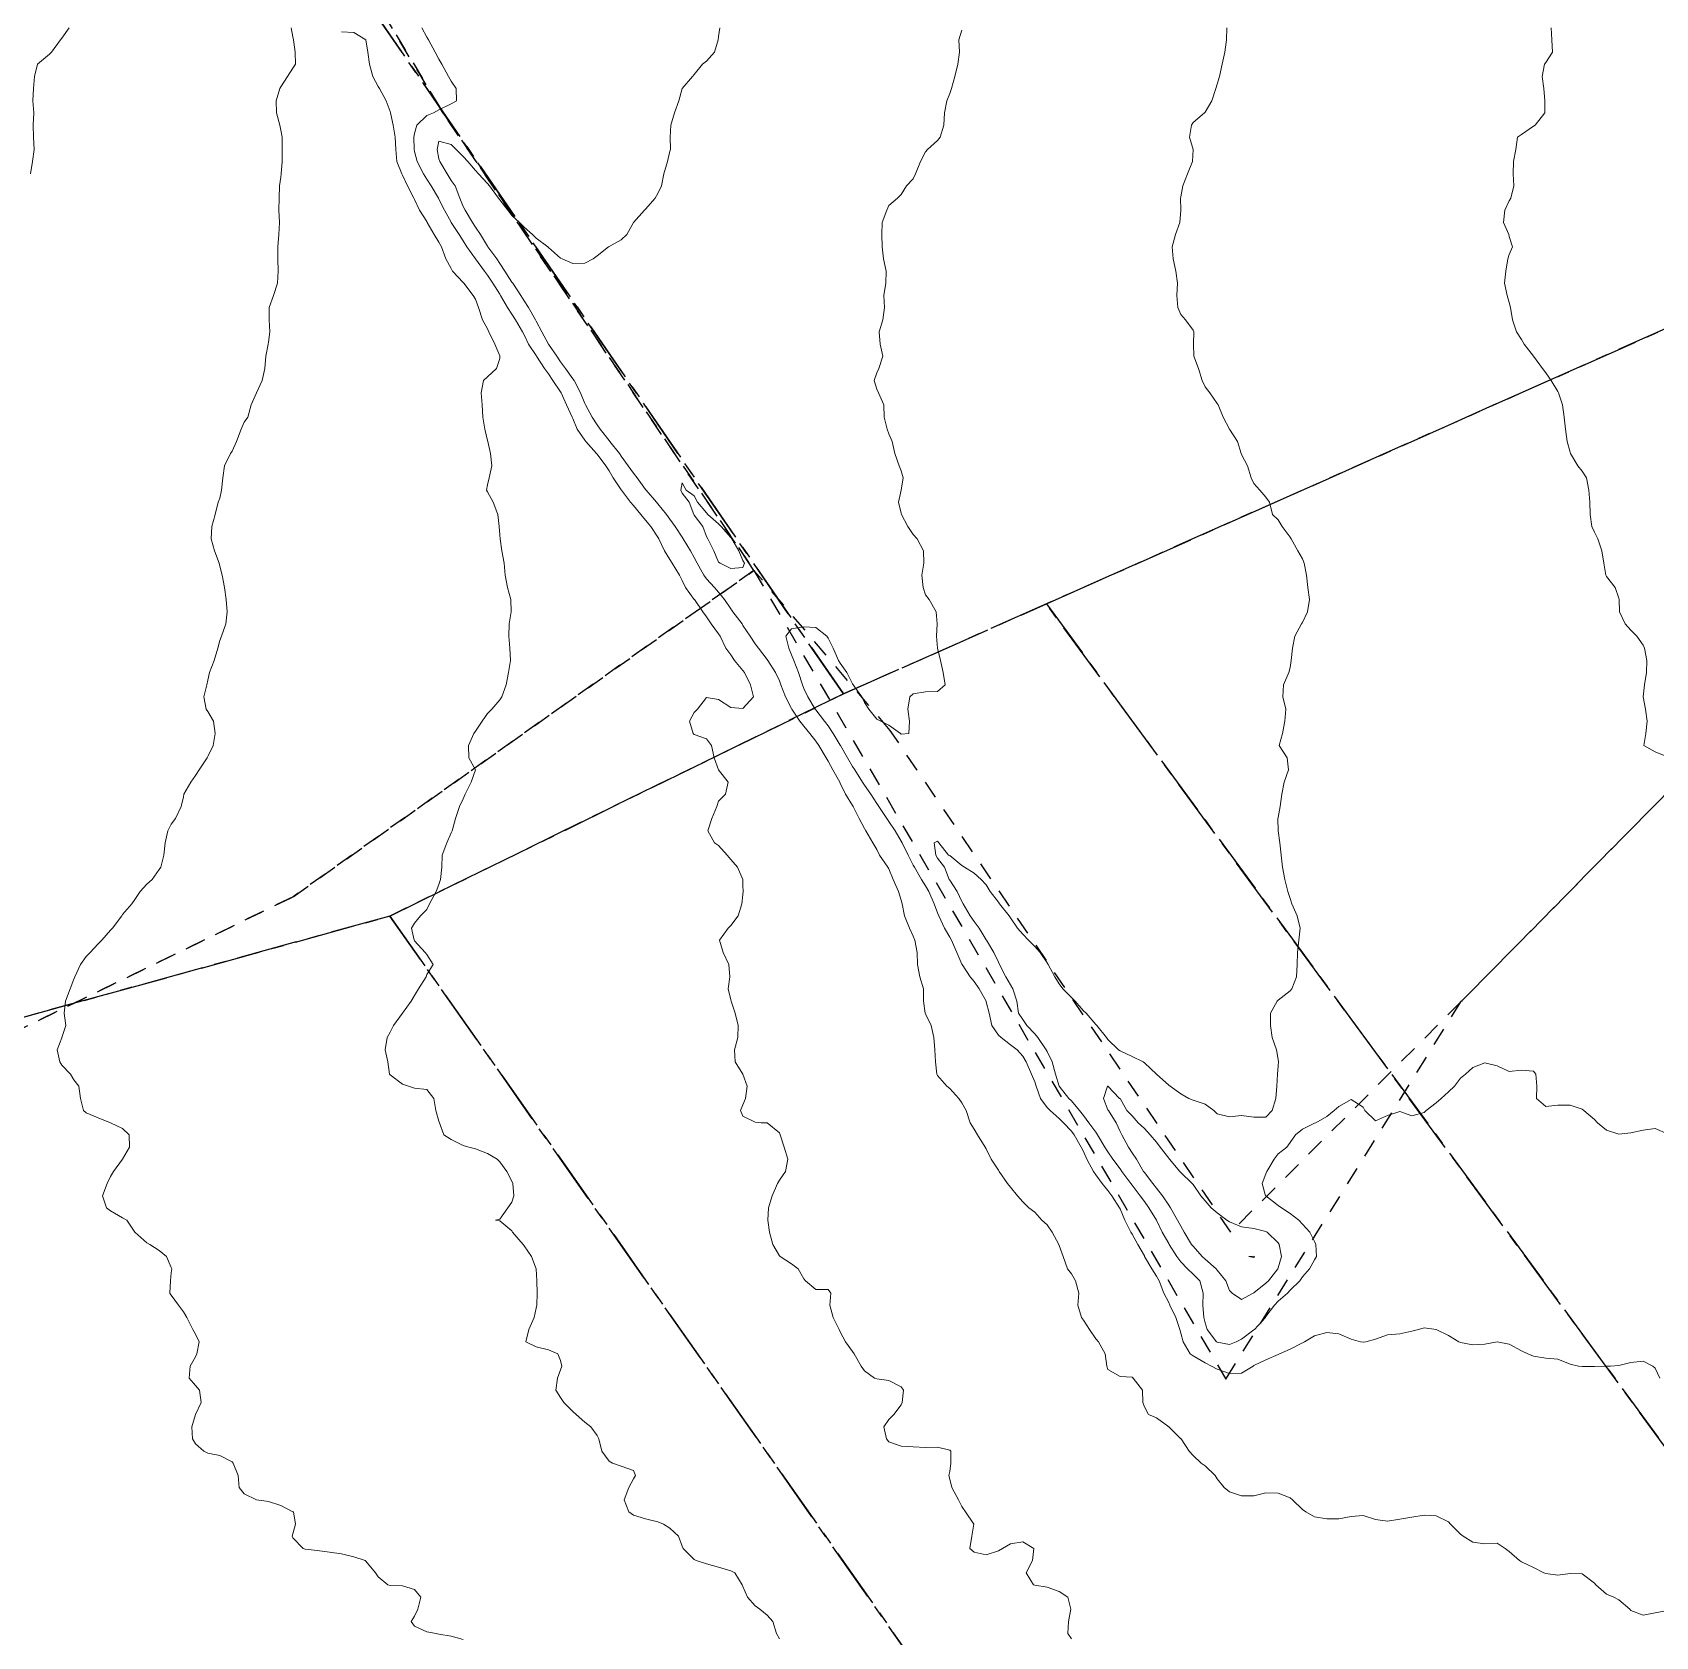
# Model space of a CAD drawing. Header units: centimetres. Extents: x 0 to 642158, y -847 to 649707.
# Drawn here: x 616796 to 616862.8, y 620392.6 to 620458.6 of the extents above; entities that cross this region are included whole.
import ezdxf

# ---------------------------------------------------------------- set-up
doc = ezdxf.new("R2010")
doc.units = ezdxf.units.CM
doc.header["$MEASUREMENT"] = 0
doc.linetypes.add('CENTERX2', pattern=[4, 2.5, -0.5, 0.5, -0.5])
doc.linetypes.add('JIS_02_0.7', pattern=[1.35, 0.75, -0.6])
doc.layers.add('SPW_parcellaire cadastral', color=7, linetype='CENTERX2', lineweight=25, true_color=0xff0542)
doc.layers.add('WAL_parcellaire agricole', color=7, linetype='JIS_02_0.7', lineweight=25)
doc.layers.add('WAL_topographie 0.5', color=253, linetype='Continuous', lineweight=20)

msp = doc.modelspace()

# ---------------------------------------------------------------- linework, layer by layer
at = {"layer": 'SPW_parcellaire cadastral'}
for points in [[(616773.721, 620512.284), (616777.515, 620514.662), (616839.795, 620553.412), (616903.735, 620464.407), (616837.722, 620435.072), (616829.378, 620431.374), (616784.98, 620495.889), (616773.721, 620512.284)], [(616764.436, 620409.464), (616718.631, 620473.946), (616738.958, 620488.505), (616727.015, 620505.508), (616706.721, 620490.909), (616694.46, 620508.382), (616685.388, 620521.293), (616681.328, 620527.07), (616709.995, 620543.342), (616712.415, 620539.929), (616718.6, 620531.181), (616727.26, 620518.928), (616736.384, 620525.566), (616741.161, 620518.765), (616736.728, 620515.693), (616741.854, 620508.295), (616747.786, 620512.551), (616765.021, 620487.87), (616775.953, 620495.388), (616784.98, 620495.889), (616829.378, 620431.374), (616810.738, 620422.244), (616764.436, 620409.464)], [(616972.658, 620425.672), (616882.528, 620374.041), (616837.722, 620435.072), (616903.735, 620464.407), (616930.967, 620476.617), (616972.658, 620425.672)], [(616880.969, 620322.264), (616810.738, 620422.244), (616829.378, 620431.374), (616837.722, 620435.072), (616882.528, 620374.041), (616928.003, 620312.33), (616908.788, 620297.285), (616901.931, 620292.499), (616896.219, 620300.609), (616889.06, 620310.775), (616884.797, 620316.826), (616880.969, 620322.264)], [(616764.436, 620409.464), (616810.738, 620422.244), (616880.969, 620322.264), (616751.311, 620239.975), (616733.186, 620281.264), (616720.278, 620308.474), (616683.174, 620386.893), (616764.436, 620409.464)]]:
    msp.add_lwpolyline(points, dxfattribs=at)
at = {"layer": 'WAL_parcellaire agricole'}
for points in [[(616742.662, 620562.615), (616805.407, 620601.247), (616844.413, 620546.627), (616853.289, 620535.378), (616904.922, 620465.135), (616888.924, 620453.383), (616854.762, 620418.713), (616845.304, 620409.253), (616831.302, 620429.876), (616825.702, 620436.451), (616812.924, 620455.249), (616810.299, 620459.624), (616795.671, 620482.872), (616790.42, 620491.621), (616761.665, 620534.117), (616742.662, 620562.615)], [(616795.671, 620482.872), (616810.299, 620459.624), (616812.924, 620455.249), (616825.702, 620436.451), (616806.761, 620423.04), (616765.931, 620403.202)], [(616765.931, 620403.202), (616806.761, 620423.04), (616825.702, 620436.451), (616845.097, 620403.212), (616854.762, 620418.713), (616888.924, 620453.383), (616904.922, 620465.135)]]:
    msp.add_lwpolyline(points, dxfattribs=at)
at = {"layer": 'WAL_topographie 0.5'}
for points in [[(616797.554, 620458.75), (616797.25, 620458.325), (616797.2, 620458.25), (616796.83, 620457.75), (616796.75, 620457.667), (616796.25, 620457.25), (616796.25, 620457.25), (616796.122, 620456.75), (616796.083, 620456.25), (616796.064, 620455.75), (616796.105, 620455.25), (616796.074, 620454.75), (616796.079, 620454.25), (616796.114, 620453.75), (616796.05, 620453.25), (616795.96, 620452.75)], [(616806.674, 620458.75), (616806.75, 620458.379), (616806.77, 620458.25), (616806.847, 620457.75), (616806.862, 620457.25), (616806.75, 620457.088), (616806.529, 620456.75), (616806.25, 620456.325), (616806.214, 620456.25), (616806.064, 620455.75), (616806.073, 620455.25), (616806.214, 620454.75), (616806.25, 620454.55), (616806.306, 620454.25), (616806.306, 620453.75), (616806.313, 620453.25), (616806.269, 620452.75), (616806.25, 620452.607), (616806.199, 620452.25), (616806.189, 620451.75), (616806.177, 620451.25), (616806.194, 620450.75), (616806.175, 620450.25), (616806.123, 620449.75), (616806.125, 620449.25), (616806.147, 620448.75), (616806.119, 620448.25), (616805.955, 620447.75), (616805.773, 620447.25), (616805.772, 620446.75), (616805.801, 620446.25), (616805.75, 620445.833), (616805.738, 620445.75), (616805.643, 620445.25), (616805.596, 620444.75), (616805.485, 620444.25), (616805.25, 620443.75), (616805.25, 620443.75), (616805.038, 620443.25), (616804.893, 620442.75), (616804.75, 620442.539), (616804.622, 620442.25), (616804.431, 620441.75), (616804.25, 620441.345), (616804.185, 620441.25), (616803.938, 620440.75), (616803.875, 620440.25), (616803.817, 620439.75), (616803.75, 620439.417), (616803.679, 620439.25), (616803.55, 620438.75), (616803.417, 620438.25), (616803.393, 620437.75), (616803.526, 620437.25), (616803.721, 620436.75), (616803.75, 620436.625), (616803.847, 620436.25), (616803.932, 620435.75), (616804.007, 620435.25), (616804.042, 620434.75), (616803.992, 620434.25), (616803.808, 620433.75), (616803.75, 620433.562), (616803.667, 620433.25), (616803.509, 620432.75), (616803.324, 620432.25), (616803.25, 620431.938), (616803.213, 620431.75), (616803.094, 620431.25), (616803.182, 620430.75), (616803.25, 620430.656), (616803.491, 620430.25), (616803.559, 620429.75), (616803.471, 620429.25), (616803.25, 620428.798), (616803.228, 620428.75), (616802.902, 620428.25), (616802.75, 620428.026), (616802.552, 620427.75), (616802.271, 620427.25), (616802.25, 620427.15), (616802.152, 620426.75), (616801.927, 620426.25), (616801.75, 620426.021), (616801.612, 620425.75), (616801.495, 620425.25), (616801.438, 620424.75), (616801.319, 620424.25), (616801.25, 620424.154), (616800.958, 620423.75), (616800.75, 620423.558), (616800.477, 620423.25), (616800.25, 620422.917), (616800.125, 620422.75), (616799.75, 620422.309), (616799.713, 620422.25), (616799.336, 620421.75), (616799.25, 620421.661), (616798.896, 620421.25), (616798.75, 620421.106), (616798.409, 620420.75), (616798.25, 620420.583), (616798.013, 620420.25), (616797.782, 620419.75), (616797.75, 620419.647), (616797.599, 620419.25), (616797.402, 620418.75), (616797.345, 620418.25), (616797.415, 620417.75), (616797.256, 620417.25), (616797.25, 620417.232), (616797.06, 620416.75), (616797.165, 620416.25), (616797.25, 620416.118), (616797.607, 620415.75), (616797.75, 620415.512), (616797.946, 620415.25), (616798.014, 620414.75), (616798.139, 620414.25), (616798.25, 620414.153), (616798.75, 620413.948), (616799.25, 620413.75), (616799.25, 620413.75), (616799.75, 620413.507), (616800.015, 620413.25), (616800.026, 620412.75), (616799.75, 620412.25), (616799.75, 620412.25), (616799.372, 620411.75), (616799.25, 620411.543), (616799.108, 620411.25), (616798.926, 620410.75), (616799.083, 620410.25), (616799.25, 620410.122), (616799.75, 620409.846), (616799.922, 620409.75), (616800.25, 620409.25), (616800.25, 620409.25), (616800.75, 620408.817), (616800.863, 620408.75), (616801.25, 620408.492), (616801.558, 620408.25), (616801.75, 620407.795), (616801.767, 620407.75), (616801.75, 620407.583), (616801.72, 620407.25), (616801.694, 620406.75), (616801.75, 620406.655), (616802.043, 620406.25), (616802.25, 620405.977), (616802.385, 620405.75), (616802.637, 620405.25), (616802.75, 620405.056), (616802.895, 620404.75), (616802.798, 620404.25), (616802.75, 620404.132), (616802.526, 620403.75), (616802.485, 620403.25), (616802.75, 620402.95), (616802.908, 620402.75), (616802.977, 620402.25), (616802.75, 620401.75), (616802.75, 620401.75), (616802.594, 620401.25), (616802.615, 620400.75), (616802.75, 620400.555), (616803.094, 620400.25), (616803.25, 620400.172), (616803.75, 620400.078), (616804.25, 620399.815), (616804.3, 620399.75), (616804.493, 620399.25), (616804.54, 620398.75), (616804.75, 620398.49), (616805.25, 620398.25), (616805.25, 620398.25), (616805.75, 620398.177), (616806.25, 620398.01), (616806.75, 620397.762), (616806.768, 620397.75), (616806.853, 620397.25), (616806.75, 620396.85), (616806.725, 620396.75), (616806.75, 620396.691), (616807.167, 620396.25), (616807.25, 620396.225), (616807.75, 620396.167), (616808.25, 620396.102), (616808.75, 620396.027), (616809.25, 620395.908), (616809.724, 620395.75), (616809.75, 620395.734), (616810.145, 620395.25), (616810.25, 620395.09), (616810.655, 620394.75), (616810.75, 620394.723), (616811.25, 620394.721), (616811.75, 620394.56), (616812.008, 620394.25), (616811.886, 620393.75), (616811.75, 620393.472), (616811.604, 620393.25), (616811.75, 620393.056), (616812.25, 620392.825), (616812.639, 620392.75), (616812.75, 620392.734), (616813.25, 620392.646), (616813.75, 620392.512)], [(616808.75, 620458.585), (616809.25, 620458.552), (616809.75, 620458.255), (616809.753, 620458.25), (616809.824, 620457.75), (616809.893, 620457.25), (616810.033, 620456.75), (616810.25, 620456.342), (616810.312, 620456.25), (616810.583, 620455.75), (616810.75, 620455.316), (616810.762, 620455.25), (616810.864, 620454.75), (616810.955, 620454.25), (616810.982, 620453.75), (616811.02, 620453.25), (616811.221, 620452.75), (616811.25, 620452.694), (616811.463, 620452.25), (616811.72, 620451.75), (616811.75, 620451.694), (616811.958, 620451.25), (616812.25, 620450.796), (616812.274, 620450.75), (616812.562, 620450.25), (616812.75, 620449.943), (616812.853, 620449.75), (616813.038, 620449.25), (616813.25, 620448.856), (616813.312, 620448.75), (616813.75, 620448.287), (616813.781, 620448.25), (616814.16, 620447.75), (616814.25, 620447.591), (616814.381, 620447.25), (616814.546, 620446.75), (616814.75, 620446.377), (616814.809, 620446.25), (616815.046, 620445.75), (616815.25, 620445.273), (616815.256, 620445.25), (616815.25, 620445.159), (616815.125, 620444.75), (616814.75, 620444.412), (616814.588, 620444.25), (616814.494, 620443.75), (616814.526, 620443.25), (616814.563, 620442.75), (616814.642, 620442.25), (616814.75, 620441.786), (616814.758, 620441.75), (616814.875, 620441.25), (616814.923, 620440.75), (616814.811, 620440.25), (616814.75, 620439.964), (616814.714, 620439.75), (616814.75, 620439.678), (616814.975, 620439.25), (616815.168, 620438.75), (616815.231, 620438.25), (616815.25, 620437.917), (616815.264, 620437.75), (616815.336, 620437.25), (616815.436, 620436.75), (616815.468, 620436.25), (616815.569, 620435.75), (616815.703, 620435.25), (616815.717, 620434.75), (616815.636, 620434.25), (616815.619, 620433.75), (616815.667, 620433.25), (616815.688, 620432.75), (616815.611, 620432.25), (616815.51, 620431.75), (616815.339, 620431.25), (616815.25, 620431.132), (616814.933, 620430.75), (616814.75, 620430.563), (616814.527, 620430.25), (616814.25, 620429.842), (616814.192, 620429.75), (616813.966, 620429.25), (616813.977, 620428.75), (616814.25, 620428.25), (616814.25, 620428.25), (616814.25, 620428.25), (616814.079, 620427.75), (616813.826, 620427.25), (616813.75, 620427.066), (616813.6, 620426.75), (616813.437, 620426.25), (616813.3, 620425.75), (616813.25, 620425.659), (616813.083, 620425.25), (616812.879, 620424.75), (616812.868, 620424.25), (616812.82, 620423.75), (616812.75, 620423.536), (616812.632, 620423.25), (616812.371, 620422.75), (616812.25, 620422.515), (616812, 620422.25), (616811.75, 620421.95), (616811.63, 620421.75), (616811.728, 620421.25), (616811.75, 620421.219), (616812.191, 620420.75), (616812.25, 620420.659), (616812.515, 620420.25), (616812.25, 620419.841), (616812.221, 620419.75), (616811.913, 620419.25), (616811.75, 620418.974), (616811.617, 620418.75), (616811.25, 620418.25), (616811.25, 620418.25), (616810.884, 620417.75), (616810.75, 620417.475), (616810.618, 620417.25), (616810.544, 620416.75), (616810.65, 620416.25), (616810.724, 620415.75), (616810.75, 620415.719), (616811.25, 620415.339), (616811.5, 620415.25), (616811.75, 620415.172), (616812.25, 620415.111), (616812.546, 620414.75), (616812.62, 620414.25), (616812.75, 620413.812), (616812.771, 620413.75), (616812.956, 620413.25), (616813.25, 620413.058), (616813.75, 620412.819), (616813.977, 620412.75), (616814.25, 620412.682), (616814.75, 620412.483), (616815.139, 620412.25), (616815.25, 620412.146), (616815.545, 620411.75), (616815.75, 620411.35), (616815.79, 620411.25), (616815.837, 620410.75), (616815.75, 620410.485), (616815.583, 620410.25), (616815.25, 620409.779), (616815.083, 620409.75), (616815.25, 620409.714), (616815.75, 620409.306), (616815.782, 620409.25), (616816.215, 620408.75), (616816.25, 620408.683), (616816.56, 620408.25), (616816.75, 620407.75), (616816.75, 620407.75), (616816.776, 620407.25), (616816.787, 620406.75), (616816.78, 620406.25), (616816.75, 620406.125), (616816.663, 620405.75), (616816.441, 620405.25), (616816.327, 620404.75), (616816.75, 620404.538), (616817.25, 620404.414), (616817.639, 620404.25), (616817.75, 620403.977), (616817.799, 620403.75), (616817.75, 620403.594), (616817.628, 620403.25), (616817.564, 620402.75), (616817.75, 620402.454), (616817.891, 620402.25), (616818.25, 620401.879), (616818.393, 620401.75), (616818.75, 620401.447), (616819, 620401.25), (616819.25, 620400.889), (616819.328, 620400.75), (616819.447, 620400.25), (616819.75, 620399.833), (616819.893, 620399.75), (616820.25, 620399.628), (616820.75, 620399.45), (616820.828, 620399.25), (616820.75, 620399.112), (616820.552, 620398.75), (616820.365, 620398.25), (616820.556, 620397.75), (616820.75, 620397.614), (616821.25, 620397.471), (616821.75, 620397.35), (616821.988, 620397.25), (616822.25, 620397.083), (616822.605, 620396.75), (616822.75, 620396.341), (616822.798, 620396.25), (616823.25, 620395.798), (616823.321, 620395.75), (616823.75, 620395.617), (616824.25, 620395.485), (616824.75, 620395.333), (616824.909, 620395.25), (616825.22, 620394.75), (616825.25, 620394.694), (616825.44, 620394.25), (616825.75, 620393.899), (616825.94, 620393.75), (616826.25, 620393.513), (616826.477, 620393.25), (616826.634, 620392.75), (616826.75, 620392.542)], [(616812.048, 620458.75), (616812.25, 620458.371), (616812.32, 620458.25), (616812.603, 620457.75), (616812.75, 620457.461), (616812.877, 620457.25), (616813.152, 620456.75), (616813.25, 620456.558), (616813.462, 620456.25), (616813.478, 620455.75), (616813.25, 620455.629), (616812.75, 620455.375), (616812.528, 620455.25), (616812.25, 620455.147), (616811.85, 620454.75), (616811.75, 620454.401), (616811.72, 620454.25), (616811.73, 620453.75), (616811.75, 620453.661), (616811.855, 620453.25), (616812.115, 620452.75), (616812.25, 620452.531), (616812.43, 620452.25), (616812.73, 620451.75), (616812.75, 620451.713), (616812.974, 620451.25), (616813.25, 620450.759), (616813.255, 620450.75), (616813.587, 620450.25), (616813.75, 620449.993), (616813.9, 620449.75), (616814.25, 620449.254), (616814.253, 620449.25), (616814.625, 620448.75), (616814.75, 620448.581), (616814.967, 620448.25), (616815.25, 620447.804), (616815.284, 620447.75), (616815.572, 620447.25), (616815.75, 620446.98), (616815.895, 620446.75), (616816.183, 620446.25), (616816.25, 620446.127), (616816.438, 620445.75), (616816.75, 620445.279), (616816.769, 620445.25), (616817.096, 620444.75), (616817.25, 620444.525), (616817.431, 620444.25), (616817.75, 620443.785), (616817.77, 620443.75), (616818.002, 620443.25), (616818.223, 620442.75), (616818.25, 620442.689), (616818.44, 620442.25), (616818.75, 620441.799), (616818.787, 620441.75), (616819.233, 620441.25), (616819.25, 620441.23), (616819.609, 620440.75), (616819.75, 620440.541), (616819.917, 620440.25), (616820.25, 620439.756), (616820.254, 620439.75), (616820.627, 620439.25), (616820.75, 620439.116), (616821.056, 620438.75), (616821.25, 620438.514), (616821.457, 620438.25), (616821.75, 620437.814), (616821.788, 620437.75), (616822.024, 620437.25), (616822.25, 620436.901), (616822.34, 620436.75), (616822.636, 620436.25), (616822.75, 620436.035), (616822.888, 620435.75), (616823.25, 620435.253), (616823.252, 620435.25), (616823.605, 620434.75), (616823.75, 620434.547), (616823.939, 620434.25), (616824.25, 620433.845), (616824.308, 620433.75), (616824.545, 620433.25), (616824.75, 620432.974), (616824.899, 620432.75), (616825.25, 620432.342), (616825.316, 620432.25), (616825.555, 620431.75), (616825.68, 620431.25), (616825.25, 620430.776), (616824.75, 620430.821), (616824.25, 620431.139), (616823.75, 620431.227), (616823.375, 620430.75), (616823.25, 620430.615), (616823.048, 620430.25), (616823.2, 620429.75), (616823.25, 620429.708), (616823.75, 620429.531), (616823.954, 620429.25), (616824.065, 620428.75), (616824.25, 620428.25), (616824.25, 620428.25), (616824.643, 620427.75), (616824.528, 620427.25), (616824.25, 620426.972), (616824.17, 620426.75), (616823.966, 620426.25), (616823.812, 620425.75), (616824.083, 620425.25), (616824.25, 620425.139), (616824.6, 620424.75), (616824.75, 620424.571), (616825.031, 620424.25), (616825.239, 620423.75), (616825.25, 620423.5), (616825.26, 620423.25), (616825.25, 620423.125), (616825.207, 620422.75), (616825.047, 620422.25), (616824.75, 620421.854), (616824.641, 620421.75), (616824.28, 620421.25), (616824.435, 620420.75), (616824.673, 620420.25), (616824.709, 620419.75), (616824.645, 620419.25), (616824.75, 620418.806), (616824.766, 620418.75), (616824.936, 620418.25), (616825.055, 620417.75), (616825.045, 620417.25), (616824.899, 620416.75), (616824.927, 620416.25), (616825.25, 620415.75), (616825.25, 620415.75), (616825.425, 620415.25), (616825.355, 620414.75), (616825.25, 620414.484), (616825.144, 620414.25), (616825.25, 620414.017), (616825.75, 620413.769), (616826, 620413.75), (616826.25, 620413.741), (616826.75, 620413.336), (616826.782, 620413.25), (616826.939, 620412.75), (616827.088, 620412.25), (616827, 620411.75), (616826.75, 620411.391), (616826.673, 620411.25), (616826.457, 620410.75), (616826.294, 620410.25), (616826.269, 620409.75), (616826.347, 620409.25), (616826.471, 620408.75), (616826.75, 620408.275), (616826.785, 620408.25), (616827.25, 620407.943), (616827.516, 620407.75), (616827.75, 620407.333), (616827.822, 620407.25), (616828.25, 620406.89), (616828.75, 620406.893), (616828.861, 620406.75), (616828.817, 620406.25), (616828.964, 620405.75), (616829.205, 620405.25), (616829.25, 620405.153), (616829.462, 620404.75), (616829.75, 620404.345), (616829.827, 620404.25), (616830.105, 620403.75), (616830.25, 620403.545), (616830.661, 620403.25), (616830.75, 620403.22), (616831.25, 620403.149), (616831.75, 620402.894), (616831.844, 620402.75), (616831.795, 620402.25), (616831.75, 620402.156), (616831.448, 620401.75), (616831.25, 620401.557), (616831.042, 620401.25), (616831.148, 620400.75), (616831.25, 620400.64), (616831.75, 620400.462), (616832.25, 620400.424), (616832.75, 620400.407), (616833.25, 620400.419), (616833.75, 620400.295), (616833.795, 620400.25), (616833.798, 620399.75), (616833.75, 620399.417), (616833.717, 620399.25), (616833.75, 620399.1), (616833.833, 620398.75), (616834.104, 620398.25), (616834.25, 620397.977), (616834.401, 620397.75), (616834.736, 620397.25), (616834.657, 620396.75), (616834.578, 620396.25), (616834.75, 620396.102), (616835.25, 620395.991), (616835.75, 620396.159), (616835.924, 620396.25), (616836.25, 620396.447), (616836.75, 620396.528), (616837.209, 620396.25), (616837.149, 620395.75), (616836.894, 620395.25), (616837.2, 620394.75), (616837.25, 620394.743), (616837.75, 620394.659), (616838.25, 620394.483), (616838.598, 620394.25), (616838.722, 620393.75), (616838.628, 620393.25), (616838.604, 620392.75), (616838.75, 620392.543)], [(616824.304, 620458.75), (616824.25, 620458.393), (616824.231, 620458.25), (616824.078, 620457.75), (616823.75, 620457.375), (616823.591, 620457.25), (616823.25, 620456.833), (616823.175, 620456.75), (616822.75, 620456.25), (616822.75, 620456.25), (616822.611, 620455.75), (616822.437, 620455.25), (616822.291, 620454.75), (616822.263, 620454.25), (616822.265, 620453.75), (616822.25, 620453.679), (616822.15, 620453.25), (616822, 620452.75), (616821.904, 620452.25), (616821.75, 620451.934), (616821.644, 620451.75), (616821.25, 620451.302), (616821.198, 620451.25), (616820.75, 620450.75), (616820.75, 620450.75), (616820.482, 620450.25), (616820.25, 620450.033), (616819.75, 620449.765), (616819.727, 620449.75), (616819.25, 620449.375), (616819.098, 620449.25), (616818.75, 620449.083), (616818.25, 620449.065), (616817.815, 620449.25), (616817.75, 620449.277), (616817.25, 620449.724), (616817.224, 620449.75), (616816.75, 620450.099), (616816.592, 620450.25), (616816.25, 620450.553), (616816.067, 620450.75), (616815.75, 620451.031), (616815.581, 620451.25), (616815.25, 620451.676), (616815.197, 620451.75), (616814.837, 620452.25), (616814.75, 620452.346), (616814.374, 620452.75), (616814.25, 620452.885), (616813.939, 620453.25), (616813.75, 620453.465), (616813.465, 620453.75), (616813.25, 620453.954), (616812.75, 620454.094), (616812.681, 620453.75), (616812.75, 620453.368), (616812.791, 620453.25), (616813.092, 620452.75), (616813.25, 620452.48), (616813.413, 620452.25), (616813.616, 620451.75), (616813.75, 620451.41), (616813.835, 620451.25), (616814.135, 620450.75), (616814.25, 620450.558), (616814.454, 620450.25), (616814.75, 620449.771), (616814.767, 620449.75), (616815.135, 620449.25), (616815.25, 620449.069), (616815.463, 620448.75), (616815.75, 620448.3), (616815.788, 620448.25), (616816.113, 620447.75), (616816.25, 620447.529), (616816.434, 620447.25), (616816.72, 620446.75), (616816.75, 620446.693), (616816.988, 620446.25), (616817.25, 620445.754), (616817.252, 620445.75), (616817.593, 620445.25), (616817.75, 620445.027), (616817.96, 620444.75), (616818.25, 620444.326), (616818.305, 620444.25), (616818.574, 620443.75), (616818.75, 620443.313), (616818.781, 620443.25), (616819.046, 620442.75), (616819.25, 620442.434), (616819.386, 620442.25), (616819.75, 620441.791), (616819.782, 620441.75), (616820.174, 620441.25), (616820.25, 620441.145), (616820.537, 620440.75), (616820.75, 620440.443), (616820.9, 620440.25), (616821.25, 620439.78), (616821.274, 620439.75), (616821.695, 620439.25), (616821.75, 620439.188), (616822.103, 620438.75), (616822.25, 620438.558), (616822.468, 620438.25), (616822.75, 620437.814), (616822.793, 620437.75), (616823.094, 620437.25), (616823.25, 620436.982), (616823.368, 620436.75), (616823.644, 620436.25), (616823.75, 620436.109), (616824.085, 620435.75), (616824.25, 620435.556), (616824.494, 620435.25), (616824.75, 620434.869), (616824.834, 620434.75), (616825.212, 620434.25), (616825.25, 620434.192), (616825.547, 620433.75), (616825.75, 620433.438), (616825.884, 620433.25), (616826.25, 620432.786), (616826.277, 620432.75), (616826.593, 620432.25), (616826.75, 620431.91), (616826.813, 620431.75), (616826.995, 620431.25), (616827.25, 620430.768), (616827.26, 620430.75), (616827.586, 620430.25), (616827.75, 620430.052), (616828.004, 620429.75), (616828.25, 620429.43), (616828.372, 620429.25), (616828.664, 620428.75), (616828.75, 620428.61), (616828.941, 620428.25), (616829.23, 620427.75), (616829.25, 620427.71), (616829.465, 620427.25), (616829.75, 620426.791), (616829.774, 620426.75), (616830.028, 620426.25), (616830.25, 620425.842), (616830.3, 620425.75), (616830.595, 620425.25), (616830.75, 620424.977), (616830.868, 620424.75), (616831.207, 620424.25), (616831.25, 620424.178), (616831.423, 620423.75), (616831.637, 620423.25), (616831.75, 620422.899), (616831.788, 620422.75), (616831.884, 620422.25), (616832.09, 620421.75), (616832.25, 620421.42), (616832.32, 620421.25), (616832.407, 620420.75), (616832.425, 620420.25), (616832.525, 620419.75), (616832.667, 620419.25), (616832.678, 620418.75), (616832.739, 620418.25), (616832.75, 620418.22), (616832.985, 620417.75), (616833.091, 620417.25), (616833.135, 620416.75), (616833.167, 620416.25), (616833.218, 620415.75), (616833.25, 620415.684), (616833.634, 620415.25), (616833.75, 620415.154), (616834.118, 620414.75), (616834.25, 620414.567), (616834.419, 620414.25), (616834.592, 620413.75), (616834.75, 620413.489), (616834.886, 620413.25), (616835.213, 620412.75), (616835.25, 620412.673), (616835.456, 620412.25), (616835.75, 620411.798), (616835.781, 620411.75), (616836.121, 620411.25), (616836.25, 620411.095), (616836.536, 620410.75), (616836.75, 620410.496), (616837, 620410.25), (616837.25, 620410.071), (616837.542, 620409.75), (616837.75, 620409.549), (616837.967, 620409.25), (616838.236, 620408.75), (616838.25, 620408.706), (616838.411, 620408.25), (616838.589, 620407.75), (616838.75, 620407.537), (616838.917, 620407.25), (616839.055, 620406.75), (616839.013, 620406.25), (616839.162, 620405.75), (616839.25, 620405.628), (616839.496, 620405.25), (616839.75, 620404.86), (616839.862, 620404.75), (616840.146, 620404.25), (616840.202, 620403.75), (616840.25, 620403.607), (616840.75, 620403.317), (616841.25, 620403.29), (616841.295, 620403.25), (616841.67, 620402.75), (616841.693, 620402.25), (616841.75, 620402.071), (616841.923, 620401.75), (616842.25, 620401.615), (616842.75, 620401.25), (616842.75, 620401.25), (616843.25, 620400.76), (616843.263, 620400.75), (616843.594, 620400.25), (616843.75, 620400.071), (616844.083, 620399.75), (616844.25, 620399.65), (616844.659, 620399.25), (616844.75, 620399.112), (616845.026, 620398.75), (616845.25, 620398.58), (616845.75, 620398.411), (616846.25, 620398.411), (616846.75, 620398.536), (616847.25, 620398.523), (616847.75, 620398.326), (616847.846, 620398.25), (616848.25, 620397.854), (616848.391, 620397.75), (616848.75, 620397.55), (616849.25, 620397.473), (616849.75, 620397.471), (616850.25, 620397.56), (616850.75, 620397.606), (616851.25, 620397.441), (616851.75, 620397.375), (616852.25, 620397.461), (616852.75, 620397.531), (616853.25, 620397.613), (616853.75, 620397.598), (616854.25, 620397.348), (616854.333, 620397.25), (616854.75, 620396.833), (616854.861, 620396.75), (616855.25, 620396.509), (616855.75, 620396.443), (616856.25, 620396.462), (616856.583, 620396.25), (616856.75, 620396.125), (616857.17, 620395.75), (616857.25, 620395.706), (616857.75, 620395.466), (616858.171, 620395.25), (616858.25, 620395.219), (616858.75, 620395.158), (616859.25, 620395.217), (616859.75, 620395.202), (616860.25, 620394.818), (616860.308, 620394.75), (616860.75, 620394.377), (616861.046, 620394.25), (616861.25, 620394.143), (616861.708, 620393.75), (616861.75, 620393.702), (616862.25, 620393.512), (616862.75, 620393.61), (616863.25, 620393.706)], [(616834.25, 620458.65), (616834.13, 620458.25), (616834.148, 620457.75), (616834.087, 620457.25), (616833.962, 620456.75), (616833.827, 620456.25), (616833.75, 620456.05), (616833.632, 620455.75), (616833.531, 620455.25), (616833.513, 620454.75), (616833.363, 620454.25), (616833.25, 620454.12), (616832.833, 620453.75), (616832.75, 620453.659), (616832.546, 620453.25), (616832.341, 620452.75), (616832.25, 620452.55), (616831.977, 620452.25), (616831.75, 620451.893), (616831.596, 620451.75), (616831.25, 620451.45), (616831.159, 620451.25), (616830.972, 620450.75), (616830.958, 620450.25), (616830.972, 620449.75), (616831.028, 620449.25), (616831.143, 620448.75), (616831.123, 620448.25), (616831.037, 620447.75), (616831.066, 620447.25), (616831.006, 620446.75), (616830.848, 620446.25), (616830.891, 620445.75), (616830.994, 620445.25), (616830.831, 620444.75), (616830.75, 620444.571), (616830.638, 620444.25), (616830.75, 620443.904), (616830.819, 620443.75), (616831.034, 620443.25), (616831.05, 620442.75), (616831.181, 620442.25), (616831.25, 620442.066), (616831.38, 620441.75), (616831.488, 620441.25), (616831.677, 620440.75), (616831.75, 620440.536), (616831.833, 620440.25), (616831.75, 620439.75), (616831.75, 620439.75), (616831.648, 620439.25), (616831.75, 620438.796), (616831.769, 620438.75), (616832.034, 620438.25), (616832.25, 620437.93), (616832.411, 620437.75), (616832.671, 620437.25), (616832.682, 620436.75), (616832.604, 620436.25), (616832.656, 620435.75), (616832.75, 620435.45), (616832.9, 620435.25), (616833.194, 620434.75), (616833.231, 620434.25), (616833.212, 620433.75), (616833.25, 620433.25), (616833.25, 620433.25), (616833.375, 620432.75), (616833.477, 620432.25), (616833.563, 620431.75), (616833.25, 620431.472), (616832.75, 620431.458), (616832.25, 620431.375), (616832.107, 620431.25), (616832.033, 620430.75), (616832.09, 620430.25), (616832.062, 620429.75), (616831.75, 620429.719), (616831.722, 620429.75), (616831.25, 620430.093), (616830.911, 620430.25), (616830.75, 620430.337), (616830.423, 620430.75), (616830.25, 620431.018), (616830.141, 620431.25), (616829.786, 620431.75), (616829.75, 620431.794), (616829.522, 620432.25), (616829.25, 620432.632), (616829.178, 620432.75), (616828.958, 620433.25), (616828.75, 620433.666), (616828.696, 620433.75), (616828.25, 620434.097), (616827.75, 620434.124), (616827.25, 620434.054), (616827.011, 620433.75), (616827.136, 620433.25), (616827.25, 620432.973), (616827.335, 620432.75), (616827.536, 620432.25), (616827.691, 620431.75), (616827.75, 620431.6), (616827.921, 620431.25), (616828.224, 620430.75), (616828.25, 620430.716), (616828.601, 620430.25), (616828.75, 620430.055), (616828.964, 620429.75), (616829.25, 620429.264), (616829.259, 620429.25), (616829.547, 620428.75), (616829.75, 620428.396), (616829.849, 620428.25), (616830.161, 620427.75), (616830.25, 620427.617), (616830.505, 620427.25), (616830.75, 620426.874), (616830.831, 620426.75), (616831.165, 620426.25), (616831.25, 620426.129), (616831.5, 620425.75), (616831.75, 620425.318), (616831.789, 620425.25), (616832.038, 620424.75), (616832.25, 620424.341), (616832.301, 620424.25), (616832.593, 620423.75), (616832.75, 620423.482), (616832.889, 620423.25), (616833.112, 620422.75), (616833.25, 620422.377), (616833.3, 620422.25), (616833.534, 620421.75), (616833.75, 620421.376), (616833.827, 620421.25), (616834.042, 620420.75), (616834.25, 620420.27), (616834.259, 620420.25), (616834.593, 620419.75), (616834.75, 620419.557), (616834.962, 620419.25), (616835.241, 620418.75), (616835.25, 620418.722), (616835.366, 620418.25), (616835.483, 620417.75), (616835.75, 620417.35), (616835.864, 620417.25), (616836.25, 620416.954), (616836.52, 620416.75), (616836.75, 620416.485), (616836.89, 620416.25), (616837.113, 620415.75), (616837.25, 620415.425), (616837.301, 620415.25), (616837.485, 620414.75), (616837.75, 620414.38), (616837.878, 620414.25), (616838.25, 620413.926), (616838.433, 620413.75), (616838.75, 620413.397), (616838.86, 620413.25), (616839.158, 620412.75), (616839.25, 620412.569), (616839.383, 620412.25), (616839.654, 620411.75), (616839.75, 620411.612), (616840.015, 620411.25), (616840.25, 620410.966), (616840.417, 620410.75), (616840.733, 620410.25), (616840.75, 620410.215), (616840.949, 620409.75), (616841.201, 620409.25), (616841.25, 620409.174), (616841.485, 620408.75), (616841.75, 620408.275), (616841.763, 620408.25), (616842.058, 620407.75), (616842.25, 620407.437), (616842.36, 620407.25), (616842.557, 620406.75), (616842.75, 620406.358), (616842.798, 620406.25), (616843.038, 620405.75), (616843.206, 620405.25), (616843.25, 620405.098), (616843.344, 620404.75), (616843.632, 620404.25), (616843.75, 620404.165), (616844.25, 620403.887), (616844.513, 620403.75), (616844.75, 620403.625), (616845.25, 620403.443), (616845.75, 620403.46), (616846.22, 620403.75), (616846.25, 620403.77), (616846.75, 620404.007), (616847.25, 620404.228), (616847.304, 620404.25), (616847.75, 620404.442), (616848.25, 620404.704), (616848.338, 620404.75), (616848.75, 620404.986), (616849.25, 620405.132), (616849.75, 620405.074), (616850.25, 620404.859), (616850.635, 620404.75), (616850.75, 620404.725), (616850.857, 620404.75), (616851.25, 620404.856), (616851.75, 620405.029), (616852.25, 620405.07), (616852.75, 620405.177), (616853.017, 620405.25), (616853.25, 620405.313), (616853.75, 620405.25), (616853.75, 620405.25), (616854.25, 620405.007), (616854.682, 620404.75), (616854.75, 620404.719), (616855.25, 620404.62), (616855.75, 620404.647), (616856.25, 620404.75), (616856.25, 620404.75), (616856.25, 620404.75), (616856.75, 620404.65), (616857.25, 620404.38), (616857.511, 620404.25), (616857.75, 620404.148), (616858.25, 620404.077), (616858.75, 620404.034), (616859.25, 620403.829), (616859.6, 620403.75), (616859.75, 620403.729), (616860.25, 620403.73), (616860.75, 620403.742), (616860.917, 620403.75), (616861.25, 620403.772), (616861.75, 620403.893), (616862.25, 620403.946), (616862.659, 620403.75), (616862.75, 620403.667), (616862.946, 620403.25)], [(616845.143, 620458.75), (616845.132, 620458.25), (616845.057, 620457.75), (616844.954, 620457.25), (616844.833, 620456.75), (616844.75, 620456.432), (616844.683, 620456.25), (616844.53, 620455.75), (616844.25, 620455.283), (616844.217, 620455.25), (616843.75, 620454.861), (616843.687, 620454.75), (616843.6, 620454.25), (616843.75, 620453.75), (616843.75, 620453.75), (616843.75, 620453.749), (616843.733, 620453.25), (616843.519, 620452.75), (616843.337, 620452.25), (616843.25, 620451.806), (616843.235, 620451.75), (616843.25, 620451.251), (616843.25, 620451.25), (616843.25, 620451.25), (616843.205, 620450.75), (616843.028, 620450.25), (616842.89, 620449.75), (616842.929, 620449.25), (616843.04, 620448.75), (616843.109, 620448.25), (616843.088, 620447.75), (616843.132, 620447.25), (616843.25, 620446.969), (616843.445, 620446.75), (616843.75, 620446.327), (616843.785, 620446.25), (616843.765, 620445.75), (616843.782, 620445.25), (616843.976, 620444.75), (616844.121, 620444.25), (616844.25, 620444), (616844.437, 620443.75), (616844.75, 620443.309), (616844.781, 620443.25), (616844.993, 620442.75), (616845.25, 620442.25), (616845.25, 620442.25), (616845.575, 620441.75), (616845.732, 620441.25), (616845.75, 620441.214), (616845.991, 620440.75), (616846.144, 620440.25), (616846.25, 620440.016), (616846.5, 620439.75), (616846.75, 620439.464), (616846.893, 620439.25), (616847.023, 620438.75), (616847.25, 620438.522), (616847.417, 620438.25), (616847.75, 620437.821), (616847.782, 620437.75), (616848.06, 620437.25), (616848.25, 620436.927), (616848.325, 620436.75), (616848.409, 620436.25), (616848.466, 620435.75), (616848.538, 620435.25), (616848.453, 620434.75), (616848.25, 620434.309), (616848.214, 620434.25), (616847.931, 620433.75), (616847.835, 620433.25), (616847.786, 620432.75), (616847.75, 620432.464), (616847.694, 620432.25), (616847.472, 620431.75), (616847.445, 620431.25), (616847.568, 620430.75), (616847.528, 620430.25), (616847.43, 620429.75), (616847.286, 620429.25), (616847.617, 620428.75), (616847.679, 620428.25), (616847.494, 620427.75), (616847.407, 620427.25), (616847.338, 620426.75), (616847.25, 620426.3), (616847.239, 620426.25), (616847.25, 620425.751), (616847.25, 620425.75), (616847.317, 620425.25), (616847.373, 620424.75), (616847.434, 620424.25), (616847.524, 620423.75), (616847.655, 620423.25), (616847.75, 620422.958), (616847.812, 620422.75), (616848.029, 620422.25), (616848.161, 620421.75), (616848.107, 620421.25), (616848.046, 620420.75), (616848.036, 620420.25), (616848.007, 620419.75), (616847.813, 620419.25), (616847.75, 620419.167), (616847.25, 620418.79), (616847.208, 620418.75), (616846.933, 620418.25), (616846.936, 620417.75), (616847.008, 620417.25), (616847.187, 620416.75), (616847.25, 620416.35), (616847.259, 620416.25), (616847.25, 620416.083), (616847.224, 620415.75), (616847.198, 620415.25), (616847.15, 620414.75), (616847, 620414.25), (616846.75, 620413.972), (616846.25, 620413.972), (616845.75, 620414.043), (616845.25, 620413.994), (616844.75, 620414.12), (616844.61, 620414.25), (616844.25, 620414.513), (616843.75, 620414.679), (616843.575, 620414.75), (616843.25, 620414.931), (616842.808, 620415.25), (616842.75, 620415.289), (616842.25, 620415.75), (616842.25, 620415.75), (616841.75, 620416.217), (616841.698, 620416.25), (616841.25, 620416.477), (616840.75, 620416.705), (616840.692, 620416.75), (616840.25, 620417.171), (616840.191, 620417.25), (616839.796, 620417.75), (616839.75, 620417.789), (616839.365, 620418.25), (616839.25, 620418.352), (616838.901, 620418.75), (616838.75, 620418.891), (616838.404, 620419.25), (616838.25, 620419.458), (616838.069, 620419.75), (616837.8, 620420.25), (616837.75, 620420.321), (616837.464, 620420.75), (616837.25, 620420.987), (616836.988, 620421.25), (616836.75, 620421.495), (616836.536, 620421.75), (616836.25, 620422.171), (616836.187, 620422.25), (616835.798, 620422.75), (616835.75, 620422.813), (616835.417, 620423.25), (616835.25, 620423.522), (616835.041, 620423.75), (616834.75, 620424), (616834.356, 620424.25), (616834.25, 620424.316), (616833.75, 620424.726), (616833.702, 620424.75), (616833.306, 620425.25), (616833.25, 620425.321), (616833.107, 620425.25), (616833.18, 620424.75), (616833.25, 620424.618), (616833.535, 620424.25), (616833.732, 620423.75), (616833.75, 620423.717), (616834.057, 620423.25), (616834.25, 620422.838), (616834.302, 620422.75), (616834.588, 620422.25), (616834.75, 620422.016), (616834.965, 620421.75), (616835.25, 620421.267), (616835.262, 620421.25), (616835.563, 620420.75), (616835.75, 620420.346), (616835.795, 620420.25), (616836.054, 620419.75), (616836.25, 620419.418), (616836.347, 620419.25), (616836.509, 620418.75), (616836.58, 620418.25), (616836.75, 620417.995), (616836.916, 620417.75), (616837.25, 620417.409), (616837.376, 620417.25), (616837.711, 620416.75), (616837.75, 620416.672), (616837.958, 620416.25), (616838.102, 620415.75), (616838.25, 620415.25), (616838.25, 620415.25), (616838.646, 620414.75), (616838.75, 620414.654), (616839.083, 620414.25), (616839.25, 620414.039), (616839.464, 620413.75), (616839.75, 620413.365), (616839.831, 620413.25), (616840.132, 620412.75), (616840.25, 620412.555), (616840.449, 620412.25), (616840.75, 620411.856), (616840.827, 620411.75), (616841.199, 620411.25), (616841.25, 620411.185), (616841.58, 620410.75), (616841.75, 620410.512), (616841.938, 620410.25), (616842.245, 620409.75), (616842.25, 620409.74), (616842.48, 620409.25), (616842.75, 620408.786), (616842.771, 620408.75), (616843.092, 620408.25), (616843.25, 620408.037), (616843.522, 620407.75), (616843.75, 620407.527), (616844.025, 620407.25), (616844.164, 620406.75), (616844.156, 620406.25), (616844.194, 620405.75), (616844.25, 620405.52), (616844.334, 620405.25), (616844.714, 620404.75), (616844.75, 620404.723), (616845.25, 620404.627), (616845.528, 620404.75), (616845.75, 620404.853), (616846.25, 620405.231), (616846.272, 620405.25), (616846.728, 620405.75), (616846.75, 620405.778), (616847.102, 620406.25), (616847.25, 620406.41), (616847.63, 620406.75), (616847.75, 620406.863), (616848.14, 620407.25), (616848.25, 620407.417), (616848.533, 620407.75), (616848.75, 620408.114), (616848.82, 620408.25), (616848.798, 620408.75), (616848.75, 620408.873), (616848.554, 620409.25), (616848.25, 620409.583), (616848.097, 620409.75), (616847.75, 620410.017), (616847.394, 620410.25), (616847.25, 620410.349), (616846.75, 620410.738), (616846.736, 620410.75), (616846.598, 620411.25), (616846.75, 620411.646), (616846.79, 620411.75), (616847.083, 620412.25), (616847.25, 620412.469), (616847.61, 620412.75), (616847.75, 620412.94), (616847.967, 620413.25), (616848.25, 620413.489), (616848.75, 620413.727), (616848.797, 620413.75), (616849.25, 620414), (616849.558, 620414.25), (616849.75, 620414.411), (616850.25, 620414.708), (616850.75, 620414.389), (616850.814, 620414.25), (616851.25, 620413.825), (616851.75, 620414.041), (616852.25, 620414.208), (616852.75, 620414.032), (616853.25, 620414.174), (616853.333, 620414.25), (616853.75, 620414.566), (616853.955, 620414.75), (616854.25, 620415.017), (616854.503, 620415.25), (616854.75, 620415.58), (616854.954, 620415.75), (616855.25, 620416.014), (616855.75, 620416.212), (616856.25, 620416.089), (616856.75, 620415.861), (616857.25, 620415.911), (616857.75, 620415.869), (616857.839, 620415.75), (616857.885, 620415.25), (616857.875, 620414.75), (616858.25, 620414.409), (616858.75, 620414.472), (616859.25, 620414.467), (616859.75, 620414.304), (616859.818, 620414.25), (616860.25, 620413.885), (616860.38, 620413.75), (616860.75, 620413.447), (616861.25, 620413.274), (616861.75, 620413.336), (616862.25, 620413.446), (616862.75, 620413.508), (616863.25, 620413.287)], [(616858.48, 620458.75), (616858.494, 620458.25), (616858.523, 620457.75), (616858.25, 620457.321), (616858.194, 620457.25), (616858.102, 620456.75), (616858.174, 620456.25), (616858.219, 620455.75), (616858.212, 620455.25), (616857.821, 620454.75), (616857.75, 620454.706), (616857.25, 620454.369), (616857.094, 620454.25), (616857.019, 620453.75), (616856.929, 620453.25), (616856.911, 620452.75), (616856.935, 620452.25), (616856.813, 620451.75), (616856.75, 620451.635), (616856.571, 620451.25), (616856.508, 620450.75), (616856.729, 620450.25), (616856.75, 620450.167), (616856.889, 620449.75), (616856.75, 620449.438), (616856.69, 620449.25), (616856.605, 620448.75), (616856.56, 620448.25), (616856.67, 620447.75), (616856.75, 620447.464), (616856.804, 620447.25), (616856.88, 620446.75), (616857.05, 620446.25), (616857.25, 620445.938), (616857.37, 620445.75), (616857.75, 620445.25), (616857.75, 620445.25), (616858.115, 620444.75), (616858.25, 620444.575), (616858.474, 620444.25), (616858.75, 620443.806), (616858.779, 620443.75), (616858.94, 620443.25), (616859.01, 620442.75), (616859.067, 620442.25), (616859.129, 620441.75), (616859.25, 620441.306), (616859.267, 620441.25), (616859.57, 620440.75), (616859.75, 620440.525), (616859.927, 620440.25), (616860.026, 620439.75), (616860.06, 620439.25), (616860.074, 620438.75), (616860.143, 620438.25), (616860.25, 620438.019), (616860.385, 620437.75), (616860.562, 620437.25), (616860.636, 620436.75), (616860.72, 620436.25), (616860.75, 620436.2), (616861.11, 620435.75), (616861.25, 620435.313), (616861.263, 620435.25), (616861.286, 620434.75), (616861.517, 620434.25), (616861.75, 620434), (616862, 620433.75), (616862.25, 620433.382), (616862.313, 620433.25), (616862.412, 620432.75), (616862.391, 620432.25), (616862.304, 620431.75), (616862.25, 620431.25), (616862.35, 620430.75), (616862.417, 620430.25), (616862.371, 620429.75), (616862.278, 620429.25), (616862.75, 620428.992), (616863.25, 620428.783)], [(616825.25, 620436.574), (616825.316, 620436.75), (616825.25, 620436.853), (616825.087, 620437.25), (616824.786, 620437.75), (616824.75, 620437.801), (616824.359, 620438.25), (616824.25, 620438.362), (616823.806, 620438.75), (616823.75, 620438.817), (616823.387, 620439.25), (616823.25, 620439.508), (616822.917, 620439.75), (616822.75, 620440.046), (616822.692, 620439.75), (616822.75, 620439.623), (616823.04, 620439.25), (616823.235, 620438.75), (616823.25, 620438.724), (616823.599, 620438.25), (616823.75, 620437.844), (616823.802, 620437.75), (616824.05, 620437.25), (616824.25, 620436.79), (616824.306, 620436.75), (616824.75, 620436.531), (616825.25, 620436.574)], [(616845.75, 620406.482), (616846.226, 620406.75), (616846.25, 620406.758), (616846.75, 620407.157), (616846.851, 620407.25), (616847.24, 620407.75), (616847.25, 620407.785), (616847.386, 620408.25), (616847.296, 620408.75), (616847.25, 620408.817), (616846.796, 620409.25), (616846.75, 620409.28), (616846.25, 620409.399), (616845.75, 620409.466), (616845.25, 620409.674), (616845.136, 620409.75), (616844.75, 620410.047), (616844.49, 620410.25), (616844.25, 620410.534), (616844.067, 620410.75), (616843.75, 620411.206), (616843.71, 620411.25), (616843.25, 620411.706), (616843.206, 620411.75), (616842.789, 620412.25), (616842.75, 620412.299), (616842.405, 620412.75), (616842.25, 620412.952), (616841.992, 620413.25), (616841.75, 620413.513), (616841.5, 620413.75), (616841.25, 620414.03), (616841.034, 620414.25), (616840.75, 620414.74), (616840.735, 620414.75), (616840.253, 620415.25), (616840.25, 620415.253), (616840.231, 620415.25), (616840.068, 620414.75), (616840.25, 620414.28), (616840.27, 620414.25), (616840.585, 620413.75), (616840.75, 620413.385), (616840.831, 620413.25), (616841.103, 620412.75), (616841.25, 620412.508), (616841.434, 620412.25), (616841.72, 620411.75), (616841.75, 620411.706), (616842.105, 620411.25), (616842.25, 620411.063), (616842.501, 620410.75), (616842.75, 620410.354), (616842.824, 620410.25), (616843.118, 620409.75), (616843.25, 620409.491), (616843.391, 620409.25), (616843.693, 620408.75), (616843.75, 620408.675), (616844.122, 620408.25), (616844.25, 620408.141), (616844.697, 620407.75), (616844.75, 620407.684), (616845.095, 620407.25), (616845.25, 620406.85), (616845.355, 620406.75), (616845.75, 620406.482)], [(616846.25, 620408.212), (616846.272, 620408.25), (616846.25, 620408.269), (616846.045, 620408.25), (616846.25, 620408.212)]]:
    msp.add_lwpolyline(points, dxfattribs=at)

doc.saveas('drawing.dxf')
